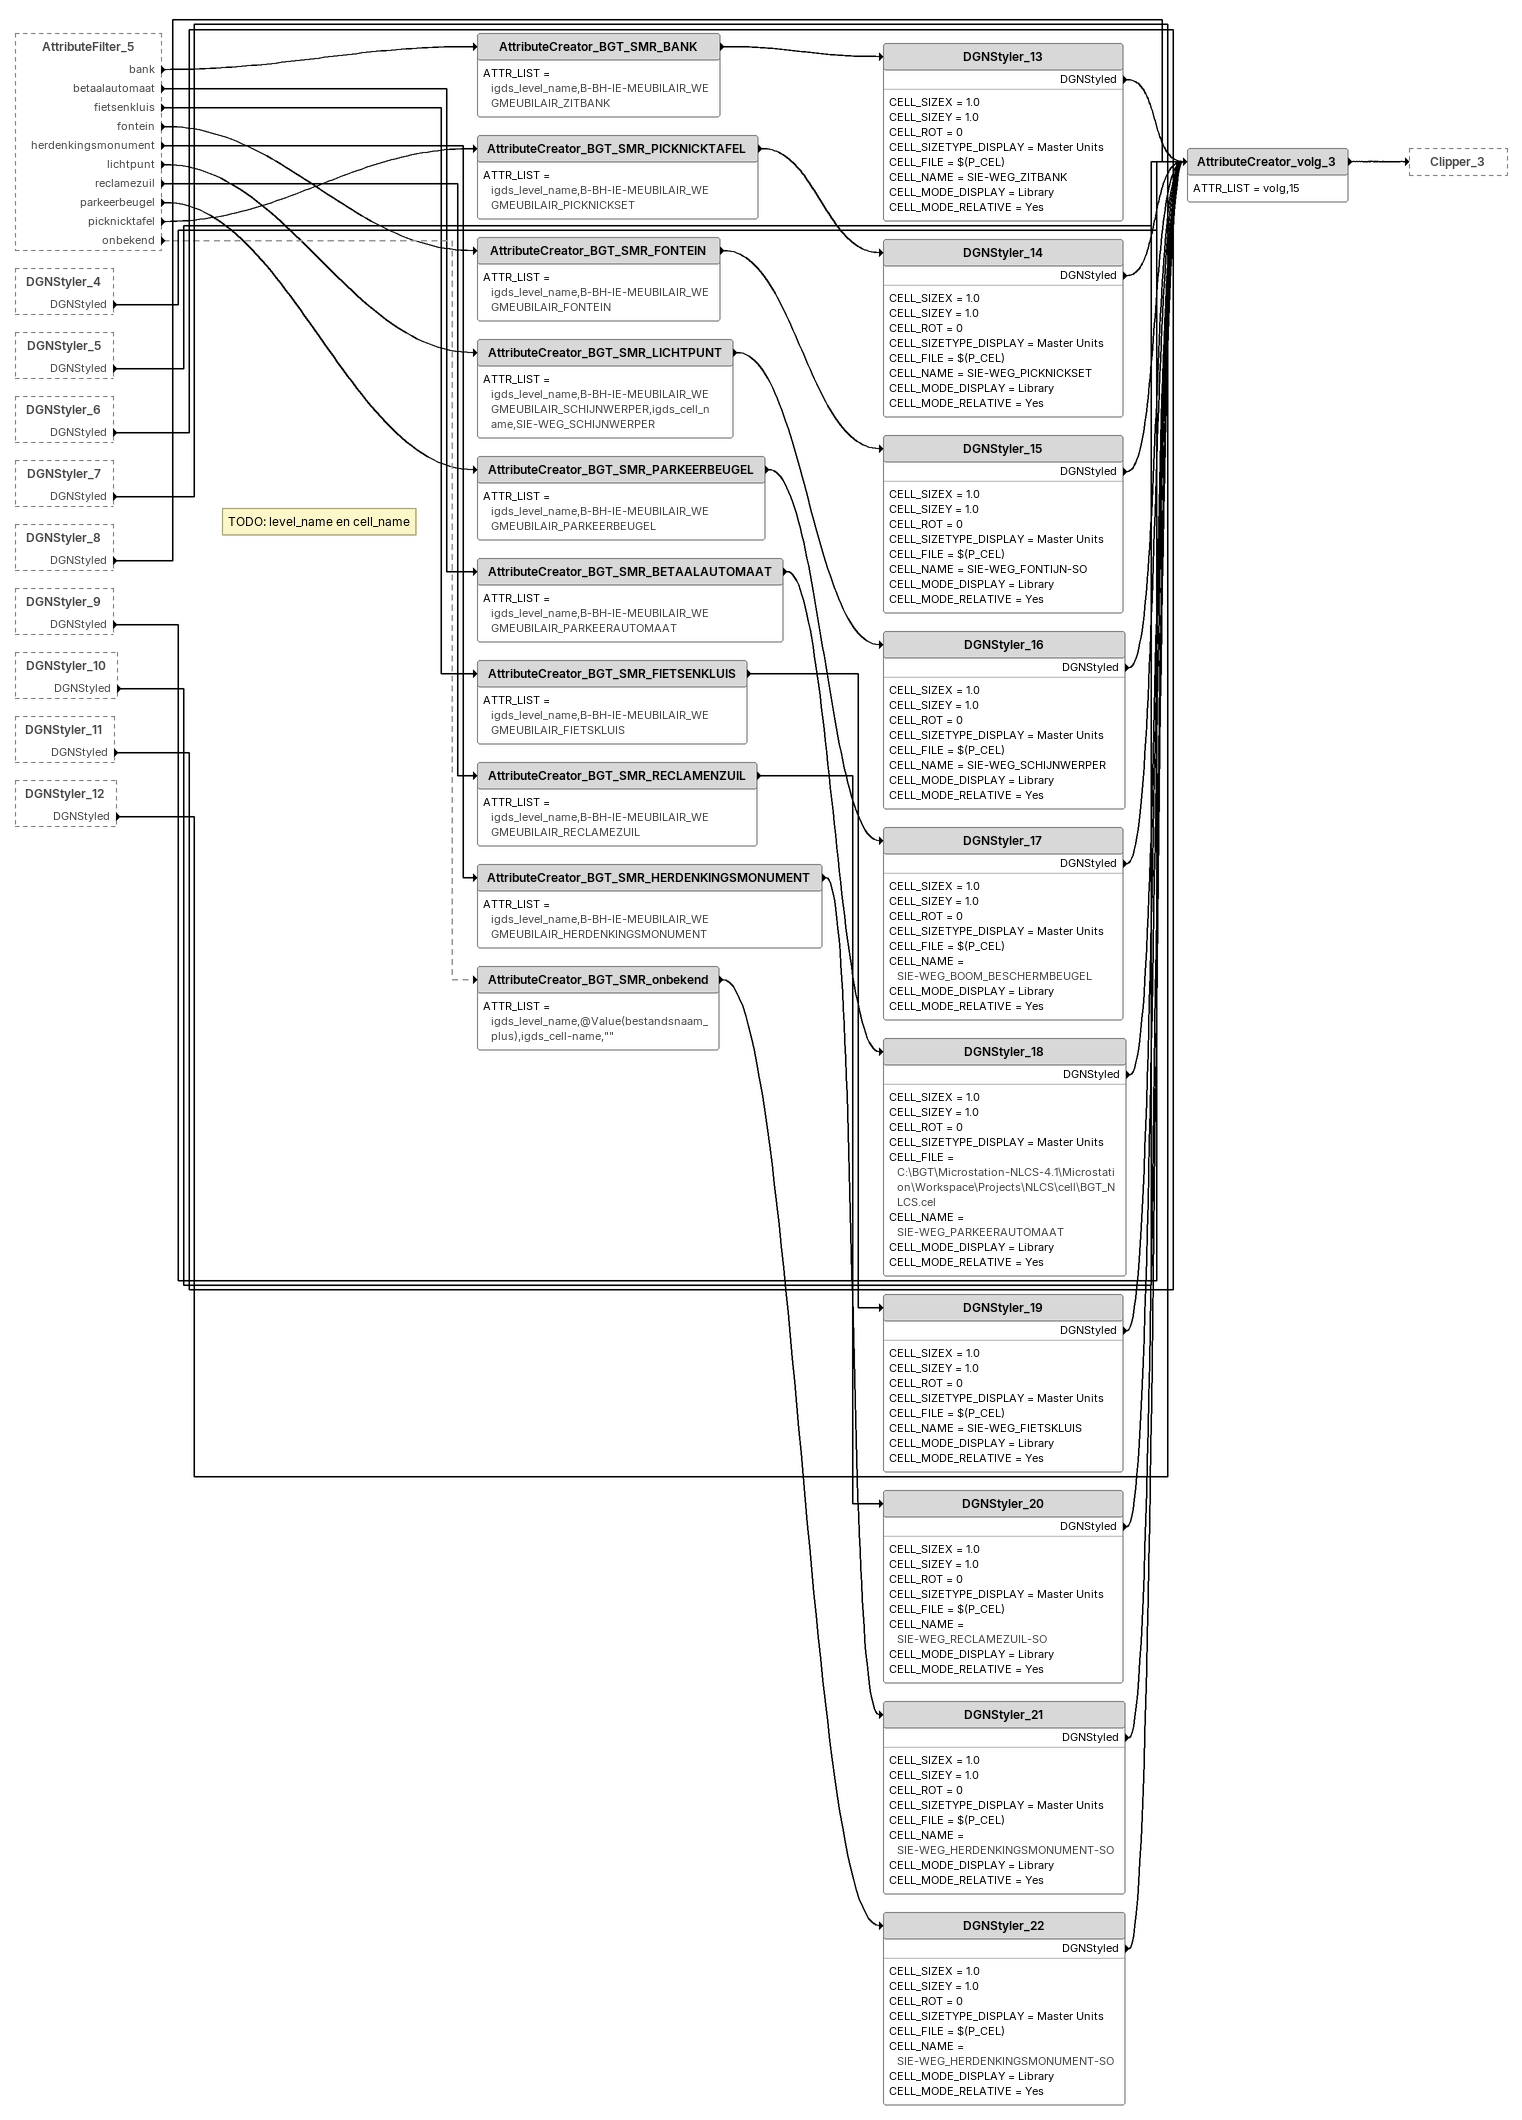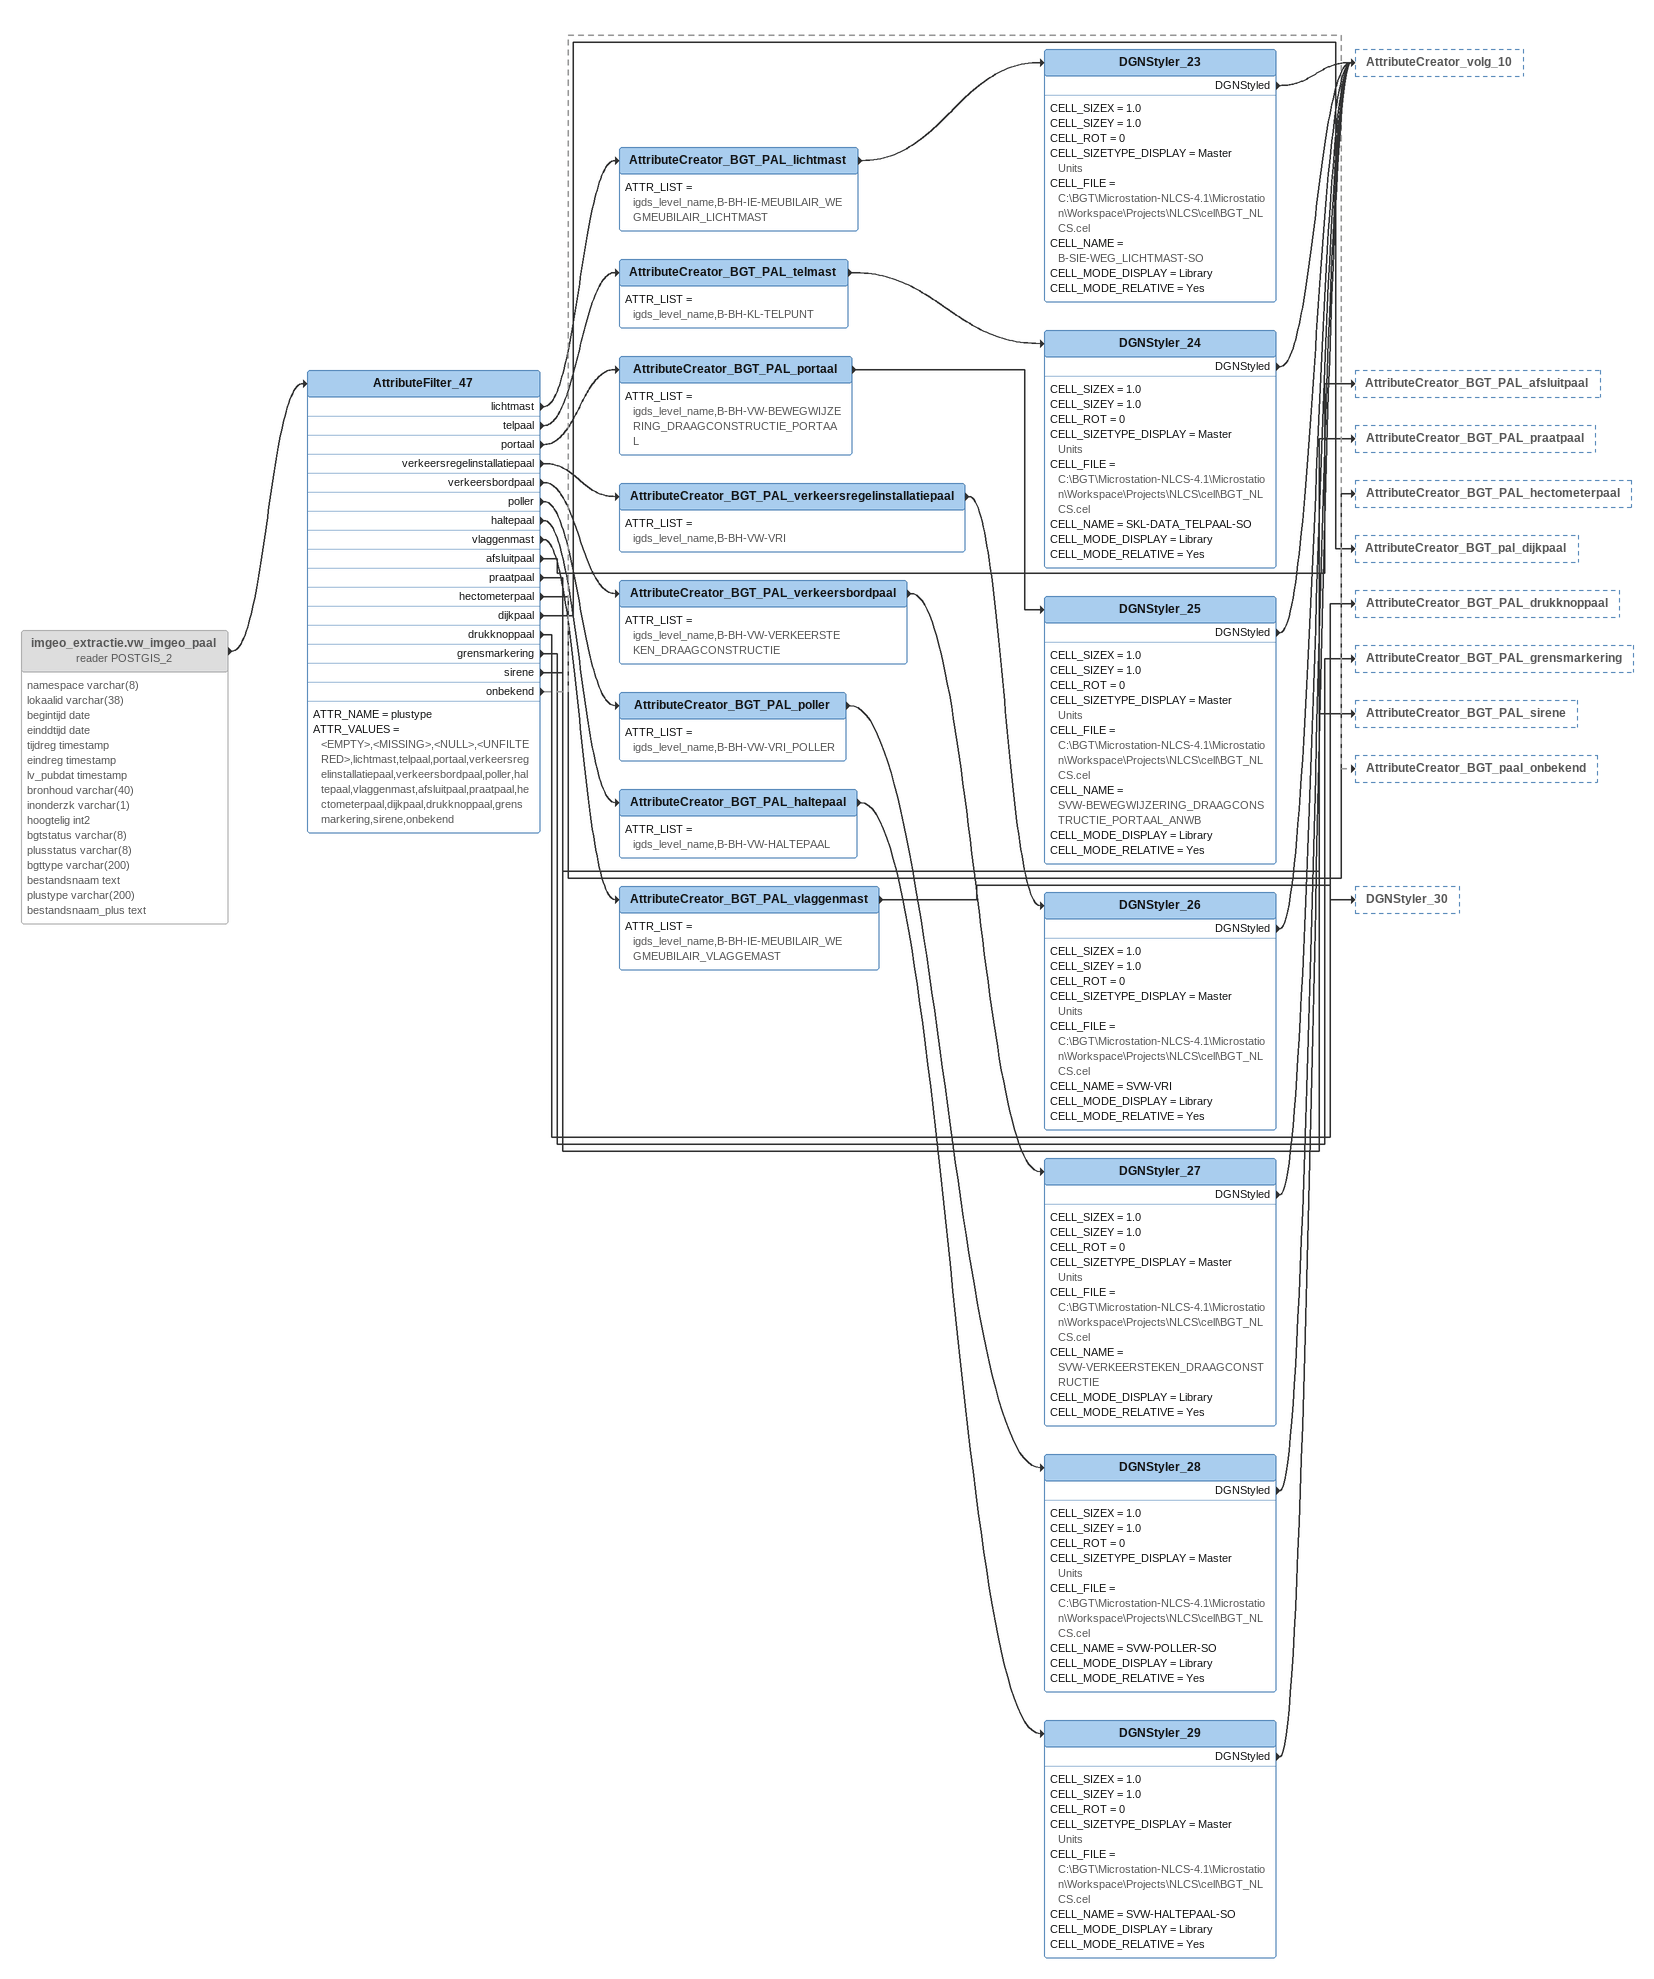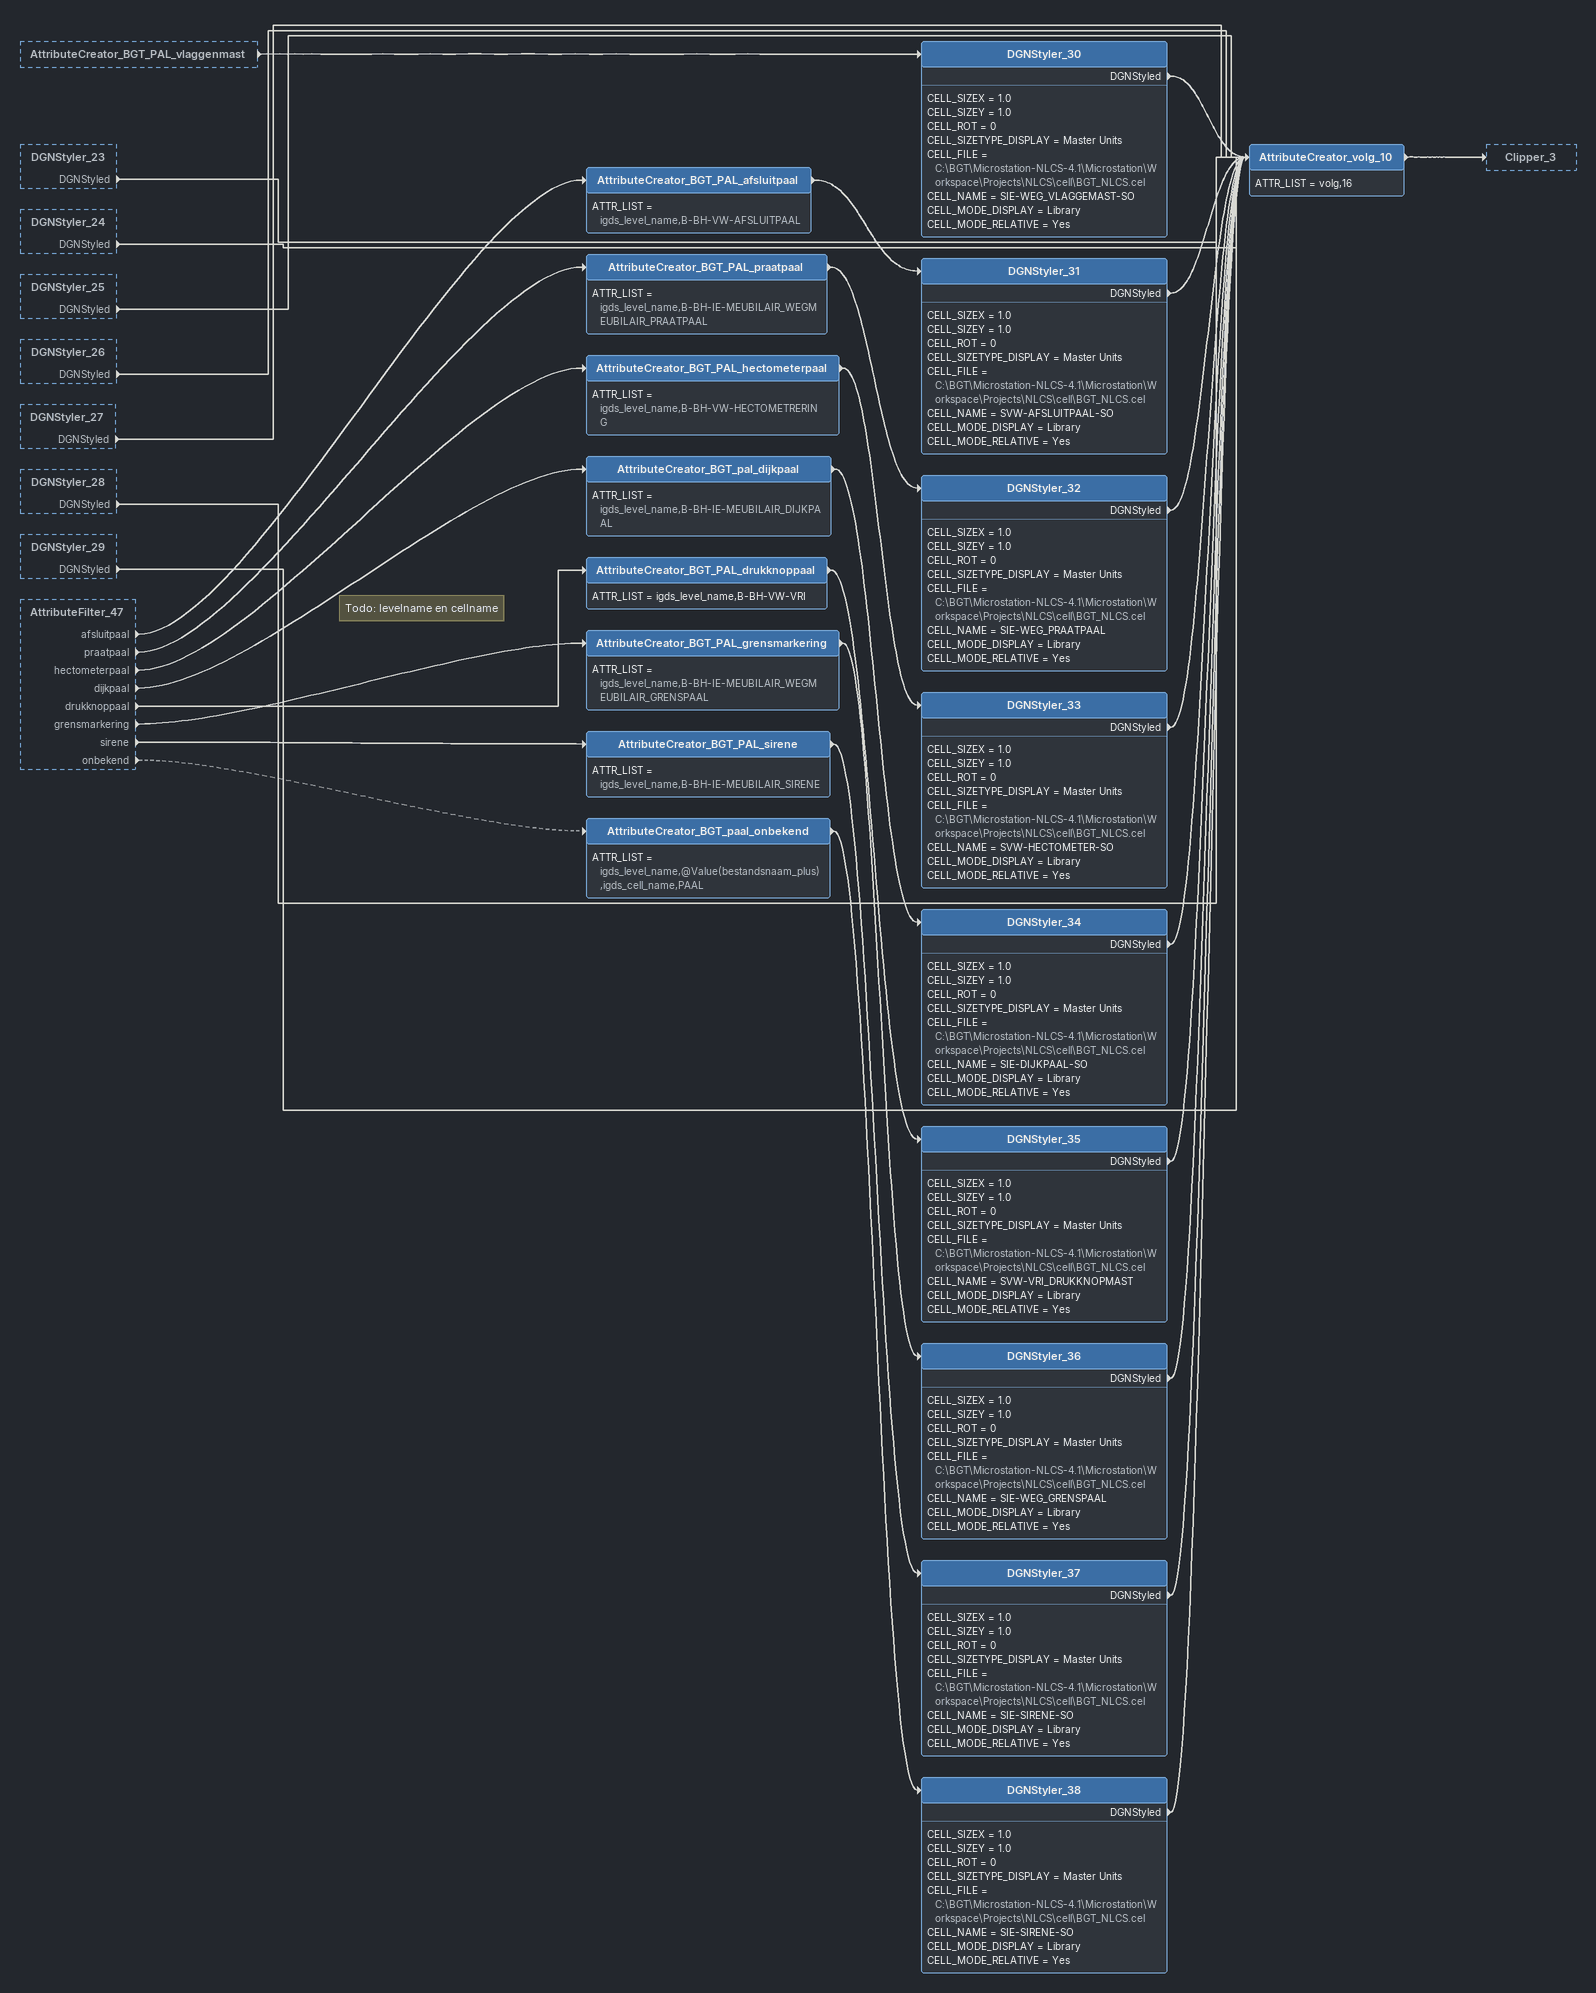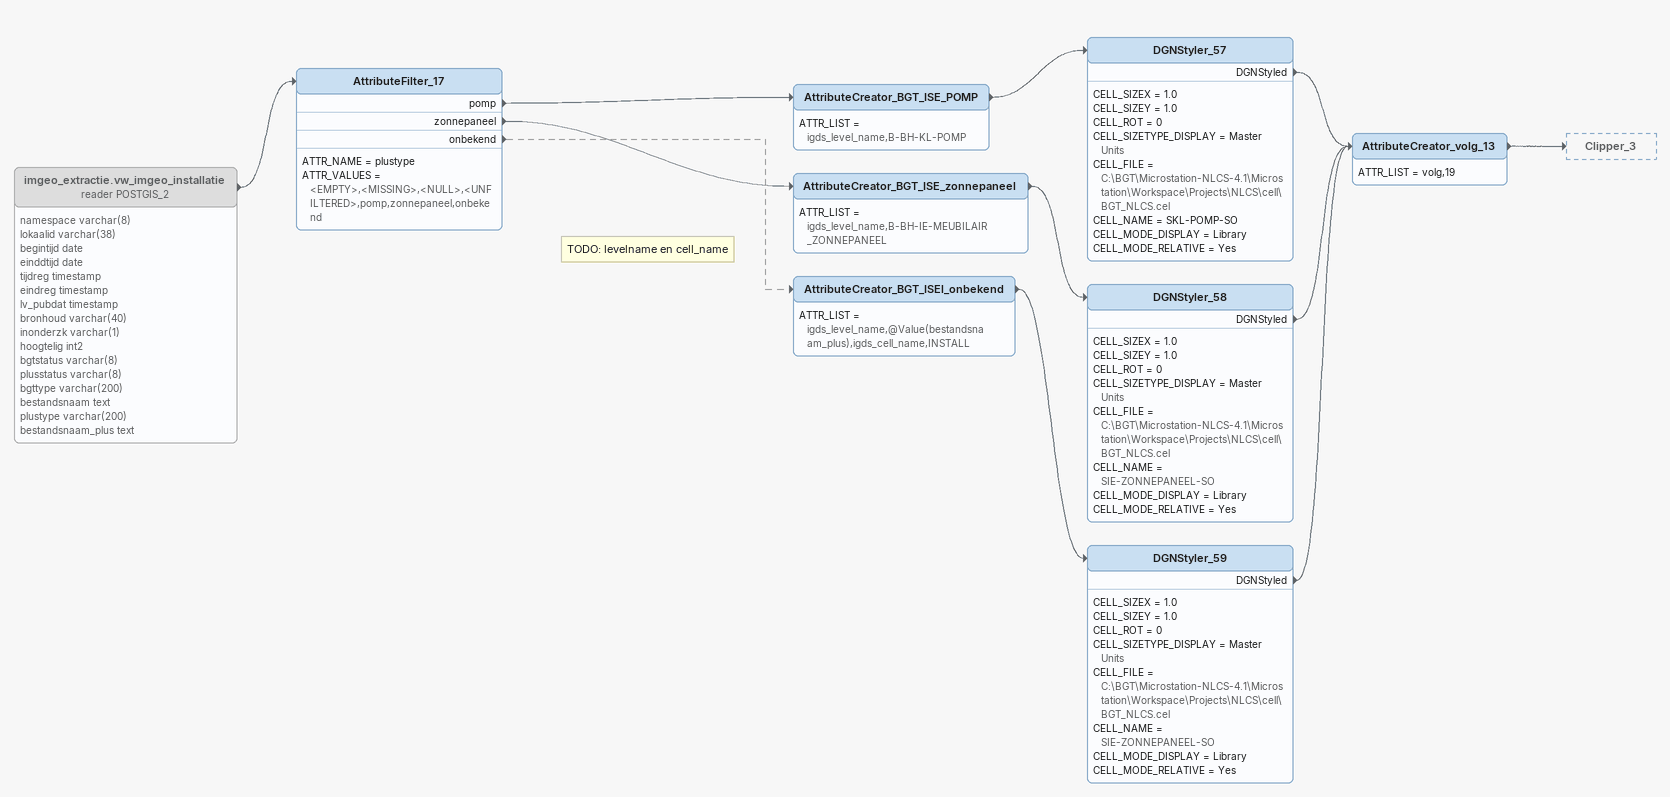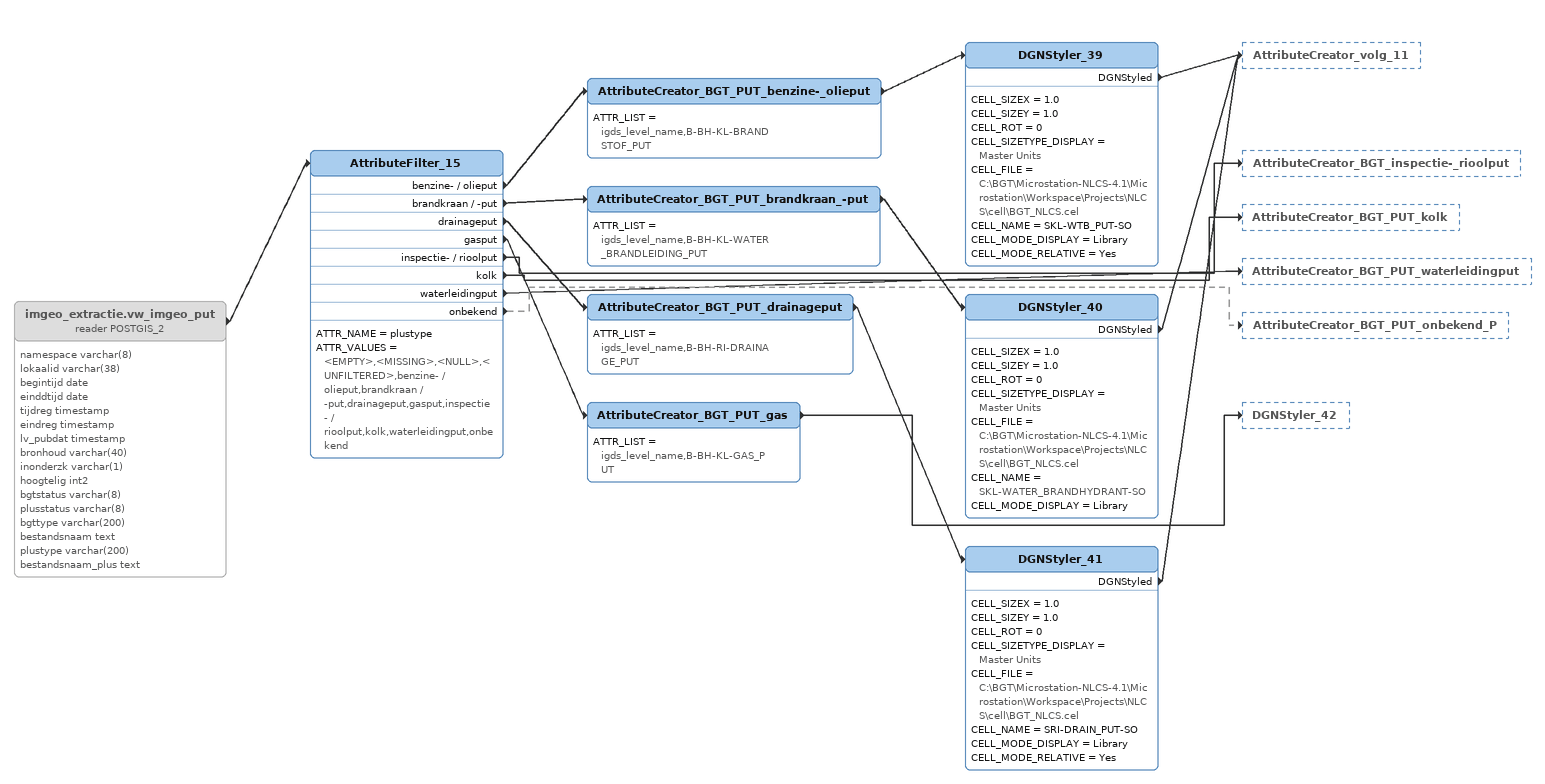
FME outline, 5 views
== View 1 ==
AttributeFilter_5 [outside]
    bank -> AttributeCreator_BGT_SMR_BANK
    betaalautomaat -> AttributeCreator_BGT_SMR_BETAALAUTOMAAT
    fietsenkluis -> AttributeCreator_BGT_SMR_FIETSENKLUIS
    fontein -> AttributeCreator_BGT_SMR_FONTEIN
    herdenkingsmonument -> AttributeCreator_BGT_SMR_HERDENKINGSMONUMENT
    lichtpunt -> AttributeCreator_BGT_SMR_LICHTPUNT
    reclamezuil -> AttributeCreator_BGT_SMR_RECLAMENZUIL
    parkeerbeugel -> AttributeCreator_BGT_SMR_PARKEERBEUGEL
    picknicktafel -> AttributeCreator_BGT_SMR_PICKNICKTAFEL
    onbekend -> AttributeCreator_BGT_SMR_onbekend [off]
DGNStyler_4 [outside]
    DGNStyled -> AttributeCreator_volg_3
DGNStyler_5 [outside]
    DGNStyled -> AttributeCreator_volg_3
DGNStyler_6 [outside]
    DGNStyled -> AttributeCreator_volg_3
DGNStyler_7 [outside]
    DGNStyled -> AttributeCreator_volg_3
DGNStyler_8 [outside]
    DGNStyled -> AttributeCreator_volg_3
DGNStyler_9 [outside]
    DGNStyled -> AttributeCreator_volg_3
DGNStyler_10 [outside]
    DGNStyled -> AttributeCreator_volg_3
DGNStyler_11 [outside]
    DGNStyled -> AttributeCreator_volg_3
DGNStyler_12 [outside]
    DGNStyled -> AttributeCreator_volg_3
AttributeCreator_BGT_SMR_BANK
    ATTR_LIST = igds_level_name,B-BH-IE-MEUBILAIR_WEGMEUBILAIR_ZITBANK
    -> DGNStyler_13
DGNStyler_13
    CELL_SIZEX = 1.0
    CELL_SIZEY = 1.0
    CELL_ROT = 0
    CELL_SIZETYPE_DISPLAY = Master Units
    CELL_FILE = $(P_CEL)
    CELL_NAME = SIE-WEG_ZITBANK
    CELL_MODE_DISPLAY = Library
    CELL_MODE_RELATIVE = Yes
    DGNStyled -> AttributeCreator_volg_3
AttributeCreator_BGT_SMR_PICKNICKTAFEL
    ATTR_LIST = igds_level_name,B-BH-IE-MEUBILAIR_WEGMEUBILAIR_PICKNICKSET
    -> DGNStyler_14
DGNStyler_14
    CELL_SIZEX = 1.0
    CELL_SIZEY = 1.0
    CELL_ROT = 0
    CELL_SIZETYPE_DISPLAY = Master Units
    CELL_FILE = $(P_CEL)
    CELL_NAME = SIE-WEG_PICKNICKSET
    CELL_MODE_DISPLAY = Library
    CELL_MODE_RELATIVE = Yes
    DGNStyled -> AttributeCreator_volg_3
AttributeCreator_BGT_SMR_FONTEIN
    ATTR_LIST = igds_level_name,B-BH-IE-MEUBILAIR_WEGMEUBILAIR_FONTEIN
    -> DGNStyler_15
DGNStyler_15
    CELL_SIZEX = 1.0
    CELL_SIZEY = 1.0
    CELL_ROT = 0
    CELL_SIZETYPE_DISPLAY = Master Units
    CELL_FILE = $(P_CEL)
    CELL_NAME = SIE-WEG_FONTIJN-SO
    CELL_MODE_DISPLAY = Library
    CELL_MODE_RELATIVE = Yes
    DGNStyled -> AttributeCreator_volg_3
AttributeCreator_BGT_SMR_LICHTPUNT
    ATTR_LIST = igds_level_name,B-BH-IE-MEUBILAIR_WEGMEUBILAIR_SCHIJNWERPER,igds_cell_name,SIE-WEG_SCHIJNWERPER
    -> DGNStyler_16
DGNStyler_16
    CELL_SIZEX = 1.0
    CELL_SIZEY = 1.0
    CELL_ROT = 0
    CELL_SIZETYPE_DISPLAY = Master Units
    CELL_FILE = $(P_CEL)
    CELL_NAME = SIE-WEG_SCHIJNWERPER
    CELL_MODE_DISPLAY = Library
    CELL_MODE_RELATIVE = Yes
    DGNStyled -> AttributeCreator_volg_3
AttributeCreator_BGT_SMR_PARKEERBEUGEL
    ATTR_LIST = igds_level_name,B-BH-IE-MEUBILAIR_WEGMEUBILAIR_PARKEERBEUGEL
    -> DGNStyler_17
DGNStyler_17
    CELL_SIZEX = 1.0
    CELL_SIZEY = 1.0
    CELL_ROT = 0
    CELL_SIZETYPE_DISPLAY = Master Units
    CELL_FILE = $(P_CEL)
    CELL_NAME = SIE-WEG_BOOM_BESCHERMBEUGEL
    CELL_MODE_DISPLAY = Library
    CELL_MODE_RELATIVE = Yes
    DGNStyled -> AttributeCreator_volg_3
AttributeCreator_BGT_SMR_BETAALAUTOMAAT
    ATTR_LIST = igds_level_name,B-BH-IE-MEUBILAIR_WEGMEUBILAIR_PARKEERAUTOMAAT
    -> DGNStyler_18
DGNStyler_18
    CELL_SIZEX = 1.0
    CELL_SIZEY = 1.0
    CELL_ROT = 0
    CELL_SIZETYPE_DISPLAY = Master Units
    CELL_FILE = C:\BGT\Microstation-NLCS-4.1\Microstation\Workspace\Projects\NLCS\cell\BGT_NLCS.cel
    CELL_NAME = SIE-WEG_PARKEERAUTOMAAT
    CELL_MODE_DISPLAY = Library
    CELL_MODE_RELATIVE = Yes
    DGNStyled -> AttributeCreator_volg_3
AttributeCreator_BGT_SMR_FIETSENKLUIS
    ATTR_LIST = igds_level_name,B-BH-IE-MEUBILAIR_WEGMEUBILAIR_FIETSKLUIS
    -> DGNStyler_19
DGNStyler_19
    CELL_SIZEX = 1.0
    CELL_SIZEY = 1.0
    CELL_ROT = 0
    CELL_SIZETYPE_DISPLAY = Master Units
    CELL_FILE = $(P_CEL)
    CELL_NAME = SIE-WEG_FIETSKLUIS
    CELL_MODE_DISPLAY = Library
    CELL_MODE_RELATIVE = Yes
    DGNStyled -> AttributeCreator_volg_3
AttributeCreator_BGT_SMR_RECLAMENZUIL
    ATTR_LIST = igds_level_name,B-BH-IE-MEUBILAIR_WEGMEUBILAIR_RECLAMEZUIL
    -> DGNStyler_20
DGNStyler_20
    CELL_SIZEX = 1.0
    CELL_SIZEY = 1.0
    CELL_ROT = 0
    CELL_SIZETYPE_DISPLAY = Master Units
    CELL_FILE = $(P_CEL)
    CELL_NAME = SIE-WEG_RECLAMEZUIL-SO
    CELL_MODE_DISPLAY = Library
    CELL_MODE_RELATIVE = Yes
    DGNStyled -> AttributeCreator_volg_3
AttributeCreator_BGT_SMR_HERDENKINGSMONUMENT
    ATTR_LIST = igds_level_name,B-BH-IE-MEUBILAIR_WEGMEUBILAIR_HERDENKINGSMONUMENT
    -> DGNStyler_21
DGNStyler_21
    CELL_SIZEX = 1.0
    CELL_SIZEY = 1.0
    CELL_ROT = 0
    CELL_SIZETYPE_DISPLAY = Master Units
    CELL_FILE = $(P_CEL)
    CELL_NAME = SIE-WEG_HERDENKINGSMONUMENT-SO
    CELL_MODE_DISPLAY = Library
    CELL_MODE_RELATIVE = Yes
    DGNStyled -> AttributeCreator_volg_3
Note: TODO: level_name en cell_name
AttributeCreator_BGT_SMR_onbekend
    ATTR_LIST = igds_level_name,@Value(bestandsnaam_plus),igds_cell-name,""
    -> DGNStyler_22
DGNStyler_22
    CELL_SIZEX = 1.0
    CELL_SIZEY = 1.0
    CELL_ROT = 0
    CELL_SIZETYPE_DISPLAY = Master Units
    CELL_FILE = $(P_CEL)
    CELL_NAME = SIE-WEG_HERDENKINGSMONUMENT-SO
    CELL_MODE_DISPLAY = Library
    CELL_MODE_RELATIVE = Yes
    DGNStyled -> AttributeCreator_volg_3
AttributeCreator_volg_3
    ATTR_LIST = volg,15
    -> Clipper_3

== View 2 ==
imgeo_extractie.vw_imgeo_paal (reader POSTGIS_2) [off]
    attributes: namespace varchar(8), lokaalid varchar(38), begintijd date, einddtijd date, tijdreg timestamp, eindreg timestamp, lv_pubdat timestamp, bronhoud varchar(40), inonderzk varchar(1), hoogtelig int2, bgtstatus varchar(8), plusstatus varchar(8), bgttype varchar(200), bestandsnaam text, plustype varchar(200), bestandsnaam_plus text
    -> AttributeFilter_47
AttributeFilter_47
    ATTR_NAME = plustype
    ATTR_VALUES = <EMPTY>,<MISSING>,<NULL>,<UNFILTERED>,lichtmast,telpaal,portaal,verkeersregelinstallatiepaal,verkeersbordpaal,poller,haltepaal,vlaggenmast,afsluitpaal,praatpaal,hectometerpaal,dijkpaal,drukknoppaal,grensmarkering,sirene,onbekend
    lichtmast -> AttributeCreator_BGT_PAL_lichtmast
    telpaal -> AttributeCreator_BGT_PAL_telmast
    portaal -> AttributeCreator_BGT_PAL_portaal
    verkeersregelinstallatiepaal -> AttributeCreator_BGT_PAL_verkeersregelinstallatiepaal
    verkeersbordpaal -> AttributeCreator_BGT_PAL_verkeersbordpaal
    poller -> AttributeCreator_BGT_PAL_poller
    haltepaal -> AttributeCreator_BGT_PAL_haltepaal
    vlaggenmast -> AttributeCreator_BGT_PAL_vlaggenmast
    afsluitpaal -> AttributeCreator_BGT_PAL_afsluitpaal
    praatpaal -> AttributeCreator_BGT_PAL_praatpaal
    hectometerpaal -> AttributeCreator_BGT_PAL_hectometerpaal
    dijkpaal -> AttributeCreator_BGT_pal_dijkpaal
    drukknoppaal -> AttributeCreator_BGT_PAL_drukknoppaal
    grensmarkering -> AttributeCreator_BGT_PAL_grensmarkering
    sirene -> AttributeCreator_BGT_PAL_sirene
    onbekend -> AttributeCreator_BGT_paal_onbekend [off]
AttributeCreator_BGT_PAL_lichtmast
    ATTR_LIST = igds_level_name,B-BH-IE-MEUBILAIR_WEGMEUBILAIR_LICHTMAST
    -> DGNStyler_23
DGNStyler_23
    CELL_SIZEX = 1.0
    CELL_SIZEY = 1.0
    CELL_ROT = 0
    CELL_SIZETYPE_DISPLAY = Master Units
    CELL_FILE = C:\BGT\Microstation-NLCS-4.1\Microstation\Workspace\Projects\NLCS\cell\BGT_NLCS.cel
    CELL_NAME = B-SIE-WEG_LICHTMAST-SO
    CELL_MODE_DISPLAY = Library
    CELL_MODE_RELATIVE = Yes
    DGNStyled -> AttributeCreator_volg_10
AttributeCreator_BGT_PAL_telmast
    ATTR_LIST = igds_level_name,B-BH-KL-TELPUNT
    -> DGNStyler_24
DGNStyler_24
    CELL_SIZEX = 1.0
    CELL_SIZEY = 1.0
    CELL_ROT = 0
    CELL_SIZETYPE_DISPLAY = Master Units
    CELL_FILE = C:\BGT\Microstation-NLCS-4.1\Microstation\Workspace\Projects\NLCS\cell\BGT_NLCS.cel
    CELL_NAME = SKL-DATA_TELPAAL-SO
    CELL_MODE_DISPLAY = Library
    CELL_MODE_RELATIVE = Yes
    DGNStyled -> AttributeCreator_volg_10
AttributeCreator_BGT_PAL_portaal
    ATTR_LIST = igds_level_name,B-BH-VW-BEWEGWIJZERING_DRAAGCONSTRUCTIE_PORTAAL
    -> DGNStyler_25
DGNStyler_25
    CELL_SIZEX = 1.0
    CELL_SIZEY = 1.0
    CELL_ROT = 0
    CELL_SIZETYPE_DISPLAY = Master Units
    CELL_FILE = C:\BGT\Microstation-NLCS-4.1\Microstation\Workspace\Projects\NLCS\cell\BGT_NLCS.cel
    CELL_NAME = SVW-BEWEGWIJZERING_DRAAGCONSTRUCTIE_PORTAAL_ANWB
    CELL_MODE_DISPLAY = Library
    CELL_MODE_RELATIVE = Yes
    DGNStyled -> AttributeCreator_volg_10
AttributeCreator_BGT_PAL_verkeersregelinstallatiepaal
    ATTR_LIST = igds_level_name,B-BH-VW-VRI
    -> DGNStyler_26
DGNStyler_26
    CELL_SIZEX = 1.0
    CELL_SIZEY = 1.0
    CELL_ROT = 0
    CELL_SIZETYPE_DISPLAY = Master Units
    CELL_FILE = C:\BGT\Microstation-NLCS-4.1\Microstation\Workspace\Projects\NLCS\cell\BGT_NLCS.cel
    CELL_NAME = SVW-VRI
    CELL_MODE_DISPLAY = Library
    CELL_MODE_RELATIVE = Yes
    DGNStyled -> AttributeCreator_volg_10
AttributeCreator_BGT_PAL_verkeersbordpaal
    ATTR_LIST = igds_level_name,B-BH-VW-VERKEERSTEKEN_DRAAGCONSTRUCTIE
    -> DGNStyler_27
DGNStyler_27
    CELL_SIZEX = 1.0
    CELL_SIZEY = 1.0
    CELL_ROT = 0
    CELL_SIZETYPE_DISPLAY = Master Units
    CELL_FILE = C:\BGT\Microstation-NLCS-4.1\Microstation\Workspace\Projects\NLCS\cell\BGT_NLCS.cel
    CELL_NAME = SVW-VERKEERSTEKEN_DRAAGCONSTRUCTIE
    CELL_MODE_DISPLAY = Library
    CELL_MODE_RELATIVE = Yes
    DGNStyled -> AttributeCreator_volg_10
AttributeCreator_BGT_PAL_poller
    ATTR_LIST = igds_level_name,B-BH-VW-VRI_POLLER
    -> DGNStyler_28
DGNStyler_28
    CELL_SIZEX = 1.0
    CELL_SIZEY = 1.0
    CELL_ROT = 0
    CELL_SIZETYPE_DISPLAY = Master Units
    CELL_FILE = C:\BGT\Microstation-NLCS-4.1\Microstation\Workspace\Projects\NLCS\cell\BGT_NLCS.cel
    CELL_NAME = SVW-POLLER-SO
    CELL_MODE_DISPLAY = Library
    CELL_MODE_RELATIVE = Yes
    DGNStyled -> AttributeCreator_volg_10
AttributeCreator_BGT_PAL_haltepaal
    ATTR_LIST = igds_level_name,B-BH-VW-HALTEPAAL
    -> DGNStyler_29
DGNStyler_29
    CELL_SIZEX = 1.0
    CELL_SIZEY = 1.0
    CELL_ROT = 0
    CELL_SIZETYPE_DISPLAY = Master Units
    CELL_FILE = C:\BGT\Microstation-NLCS-4.1\Microstation\Workspace\Projects\NLCS\cell\BGT_NLCS.cel
    CELL_NAME = SVW-HALTEPAAL-SO
    CELL_MODE_DISPLAY = Library
    CELL_MODE_RELATIVE = Yes
    DGNStyled -> AttributeCreator_volg_10
AttributeCreator_BGT_PAL_vlaggenmast
    ATTR_LIST = igds_level_name,B-BH-IE-MEUBILAIR_WEGMEUBILAIR_VLAGGEMAST
    -> DGNStyler_30

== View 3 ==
AttributeCreator_BGT_PAL_vlaggenmast [outside]
    -> DGNStyler_30
DGNStyler_23 [outside]
    DGNStyled -> AttributeCreator_volg_10
DGNStyler_24 [outside]
    DGNStyled -> AttributeCreator_volg_10
DGNStyler_25 [outside]
    DGNStyled -> AttributeCreator_volg_10
DGNStyler_26 [outside]
    DGNStyled -> AttributeCreator_volg_10
DGNStyler_27 [outside]
    DGNStyled -> AttributeCreator_volg_10
DGNStyler_28 [outside]
    DGNStyled -> AttributeCreator_volg_10
DGNStyler_29 [outside]
    DGNStyled -> AttributeCreator_volg_10
AttributeFilter_47 [outside]
    afsluitpaal -> AttributeCreator_BGT_PAL_afsluitpaal
    praatpaal -> AttributeCreator_BGT_PAL_praatpaal
    hectometerpaal -> AttributeCreator_BGT_PAL_hectometerpaal
    dijkpaal -> AttributeCreator_BGT_pal_dijkpaal
    drukknoppaal -> AttributeCreator_BGT_PAL_drukknoppaal
    grensmarkering -> AttributeCreator_BGT_PAL_grensmarkering
    sirene -> AttributeCreator_BGT_PAL_sirene
    onbekend -> AttributeCreator_BGT_paal_onbekend [off]
DGNStyler_30
    CELL_SIZEX = 1.0
    CELL_SIZEY = 1.0
    CELL_ROT = 0
    CELL_SIZETYPE_DISPLAY = Master Units
    CELL_FILE = C:\BGT\Microstation-NLCS-4.1\Microstation\Workspace\Projects\NLCS\cell\BGT_NLCS.cel
    CELL_NAME = SIE-WEG_VLAGGEMAST-SO
    CELL_MODE_DISPLAY = Library
    CELL_MODE_RELATIVE = Yes
    DGNStyled -> AttributeCreator_volg_10
AttributeCreator_BGT_PAL_afsluitpaal
    ATTR_LIST = igds_level_name,B-BH-VW-AFSLUITPAAL
    -> DGNStyler_31
DGNStyler_31
    CELL_SIZEX = 1.0
    CELL_SIZEY = 1.0
    CELL_ROT = 0
    CELL_SIZETYPE_DISPLAY = Master Units
    CELL_FILE = C:\BGT\Microstation-NLCS-4.1\Microstation\Workspace\Projects\NLCS\cell\BGT_NLCS.cel
    CELL_NAME = SVW-AFSLUITPAAL-SO
    CELL_MODE_DISPLAY = Library
    CELL_MODE_RELATIVE = Yes
    DGNStyled -> AttributeCreator_volg_10
AttributeCreator_BGT_PAL_praatpaal
    ATTR_LIST = igds_level_name,B-BH-IE-MEUBILAIR_WEGMEUBILAIR_PRAATPAAL
    -> DGNStyler_32
DGNStyler_32
    CELL_SIZEX = 1.0
    CELL_SIZEY = 1.0
    CELL_ROT = 0
    CELL_SIZETYPE_DISPLAY = Master Units
    CELL_FILE = C:\BGT\Microstation-NLCS-4.1\Microstation\Workspace\Projects\NLCS\cell\BGT_NLCS.cel
    CELL_NAME = SIE-WEG_PRAATPAAL
    CELL_MODE_DISPLAY = Library
    CELL_MODE_RELATIVE = Yes
    DGNStyled -> AttributeCreator_volg_10
AttributeCreator_BGT_PAL_hectometerpaal
    ATTR_LIST = igds_level_name,B-BH-VW-HECTOMETRERING
    -> DGNStyler_33
DGNStyler_33
    CELL_SIZEX = 1.0
    CELL_SIZEY = 1.0
    CELL_ROT = 0
    CELL_SIZETYPE_DISPLAY = Master Units
    CELL_FILE = C:\BGT\Microstation-NLCS-4.1\Microstation\Workspace\Projects\NLCS\cell\BGT_NLCS.cel
    CELL_NAME = SVW-HECTOMETER-SO
    CELL_MODE_DISPLAY = Library
    CELL_MODE_RELATIVE = Yes
    DGNStyled -> AttributeCreator_volg_10
AttributeCreator_BGT_pal_dijkpaal
    ATTR_LIST = igds_level_name,B-BH-IE-MEUBILAIR_DIJKPAAL
    -> DGNStyler_34
DGNStyler_34
    CELL_SIZEX = 1.0
    CELL_SIZEY = 1.0
    CELL_ROT = 0
    CELL_SIZETYPE_DISPLAY = Master Units
    CELL_FILE = C:\BGT\Microstation-NLCS-4.1\Microstation\Workspace\Projects\NLCS\cell\BGT_NLCS.cel
    CELL_NAME = SIE-DIJKPAAL-SO
    CELL_MODE_DISPLAY = Library
    CELL_MODE_RELATIVE = Yes
    DGNStyled -> AttributeCreator_volg_10
AttributeCreator_BGT_PAL_drukknoppaal
    ATTR_LIST = igds_level_name,B-BH-VW-VRI
    -> DGNStyler_35
DGNStyler_35
    CELL_SIZEX = 1.0
    CELL_SIZEY = 1.0
    CELL_ROT = 0
    CELL_SIZETYPE_DISPLAY = Master Units
    CELL_FILE = C:\BGT\Microstation-NLCS-4.1\Microstation\Workspace\Projects\NLCS\cell\BGT_NLCS.cel
    CELL_NAME = SVW-VRI_DRUKKNOPMAST
    CELL_MODE_DISPLAY = Library
    CELL_MODE_RELATIVE = Yes
    DGNStyled -> AttributeCreator_volg_10
AttributeCreator_BGT_PAL_grensmarkering
    ATTR_LIST = igds_level_name,B-BH-IE-MEUBILAIR_WEGMEUBILAIR_GRENSPAAL
    -> DGNStyler_36
DGNStyler_36
    CELL_SIZEX = 1.0
    CELL_SIZEY = 1.0
    CELL_ROT = 0
    CELL_SIZETYPE_DISPLAY = Master Units
    CELL_FILE = C:\BGT\Microstation-NLCS-4.1\Microstation\Workspace\Projects\NLCS\cell\BGT_NLCS.cel
    CELL_NAME = SIE-WEG_GRENSPAAL
    CELL_MODE_DISPLAY = Library
    CELL_MODE_RELATIVE = Yes
    DGNStyled -> AttributeCreator_volg_10
AttributeCreator_BGT_PAL_sirene
    ATTR_LIST = igds_level_name,B-BH-IE-MEUBILAIR_SIRENE
    -> DGNStyler_37
DGNStyler_37
    CELL_SIZEX = 1.0
    CELL_SIZEY = 1.0
    CELL_ROT = 0
    CELL_SIZETYPE_DISPLAY = Master Units
    CELL_FILE = C:\BGT\Microstation-NLCS-4.1\Microstation\Workspace\Projects\NLCS\cell\BGT_NLCS.cel
    CELL_NAME = SIE-SIRENE-SO
    CELL_MODE_DISPLAY = Library
    CELL_MODE_RELATIVE = Yes
    DGNStyled -> AttributeCreator_volg_10
Note: Todo: levelname en cellname
AttributeCreator_BGT_paal_onbekend
    ATTR_LIST = igds_level_name,@Value(bestandsnaam_plus),igds_cell_name,PAAL
    -> DGNStyler_38
DGNStyler_38
    CELL_SIZEX = 1.0
    CELL_SIZEY = 1.0
    CELL_ROT = 0
    CELL_SIZETYPE_DISPLAY = Master Units
    CELL_FILE = C:\BGT\Microstation-NLCS-4.1\Microstation\Workspace\Projects\NLCS\cell\BGT_NLCS.cel
    CELL_NAME = SIE-SIRENE-SO
    CELL_MODE_DISPLAY = Library
    CELL_MODE_RELATIVE = Yes
    DGNStyled -> AttributeCreator_volg_10
AttributeCreator_volg_10
    ATTR_LIST = volg,16
    -> Clipper_3

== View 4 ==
imgeo_extractie.vw_imgeo_installatie (reader POSTGIS_2) [off]
    attributes: namespace varchar(8), lokaalid varchar(38), begintijd date, einddtijd date, tijdreg timestamp, eindreg timestamp, lv_pubdat timestamp, bronhoud varchar(40), inonderzk varchar(1), hoogtelig int2, bgtstatus varchar(8), plusstatus varchar(8), bgttype varchar(200), bestandsnaam text, plustype varchar(200), bestandsnaam_plus text
    -> AttributeFilter_17
AttributeFilter_17
    ATTR_NAME = plustype
    ATTR_VALUES = <EMPTY>,<MISSING>,<NULL>,<UNFILTERED>,pomp,zonnepaneel,onbekend
    pomp -> AttributeCreator_BGT_ISE_POMP
    zonnepaneel -> AttributeCreator_BGT_ISE_zonnepaneel
    onbekend -> AttributeCreator_BGT_ISEl_onbekend [off]
AttributeCreator_BGT_ISE_POMP
    ATTR_LIST = igds_level_name,B-BH-KL-POMP
    -> DGNStyler_57
DGNStyler_57
    CELL_SIZEX = 1.0
    CELL_SIZEY = 1.0
    CELL_ROT = 0
    CELL_SIZETYPE_DISPLAY = Master Units
    CELL_FILE = C:\BGT\Microstation-NLCS-4.1\Microstation\Workspace\Projects\NLCS\cell\BGT_NLCS.cel
    CELL_NAME = SKL-POMP-SO
    CELL_MODE_DISPLAY = Library
    CELL_MODE_RELATIVE = Yes
    DGNStyled -> AttributeCreator_volg_13
AttributeCreator_BGT_ISE_zonnepaneel
    ATTR_LIST = igds_level_name,B-BH-IE-MEUBILAIR_ZONNEPANEEL
    -> DGNStyler_58
DGNStyler_58
    CELL_SIZEX = 1.0
    CELL_SIZEY = 1.0
    CELL_ROT = 0
    CELL_SIZETYPE_DISPLAY = Master Units
    CELL_FILE = C:\BGT\Microstation-NLCS-4.1\Microstation\Workspace\Projects\NLCS\cell\BGT_NLCS.cel
    CELL_NAME = SIE-ZONNEPANEEL-SO
    CELL_MODE_DISPLAY = Library
    CELL_MODE_RELATIVE = Yes
    DGNStyled -> AttributeCreator_volg_13
Note: TODO: levelname en cell_name
AttributeCreator_BGT_ISEl_onbekend
    ATTR_LIST = igds_level_name,@Value(bestandsnaam_plus),igds_cell_name,INSTALL
    -> DGNStyler_59
DGNStyler_59
    CELL_SIZEX = 1.0
    CELL_SIZEY = 1.0
    CELL_ROT = 0
    CELL_SIZETYPE_DISPLAY = Master Units
    CELL_FILE = C:\BGT\Microstation-NLCS-4.1\Microstation\Workspace\Projects\NLCS\cell\BGT_NLCS.cel
    CELL_NAME = SIE-ZONNEPANEEL-SO
    CELL_MODE_DISPLAY = Library
    CELL_MODE_RELATIVE = Yes
    DGNStyled -> AttributeCreator_volg_13
AttributeCreator_volg_13
    ATTR_LIST = volg,19
    -> Clipper_3

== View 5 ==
imgeo_extractie.vw_imgeo_put (reader POSTGIS_2) [off]
    attributes: namespace varchar(8), lokaalid varchar(38), begintijd date, einddtijd date, tijdreg timestamp, eindreg timestamp, lv_pubdat timestamp, bronhoud varchar(40), inonderzk varchar(1), hoogtelig int2, bgtstatus varchar(8), plusstatus varchar(8), bgttype varchar(200), bestandsnaam text, plustype varchar(200), bestandsnaam_plus text
    -> AttributeFilter_15
AttributeFilter_15
    ATTR_NAME = plustype
    ATTR_VALUES = <EMPTY>,<MISSING>,<NULL>,<UNFILTERED>,benzine- / olieput,brandkraan / -put,drainageput,gasput,inspectie- / rioolput,kolk,waterleidingput,onbekend
    benzine- / olieput -> AttributeCreator_BGT_PUT_benzine-_olieput
    brandkraan / -put -> AttributeCreator_BGT_PUT_brandkraan_-put
    drainageput -> AttributeCreator_BGT_PUT_drainageput
    gasput -> AttributeCreator_BGT_PUT_gas
    inspectie- / rioolput -> AttributeCreator_BGT_inspectie-_rioolput
    kolk -> AttributeCreator_BGT_PUT_kolk
    waterleidingput -> AttributeCreator_BGT_PUT_waterleidingput
    onbekend -> AttributeCreator_BGT_PUT_onbekend_P [off]
AttributeCreator_BGT_PUT_benzine-_olieput
    ATTR_LIST = igds_level_name,B-BH-KL-BRANDSTOF_PUT
    -> DGNStyler_39
DGNStyler_39
    CELL_SIZEX = 1.0
    CELL_SIZEY = 1.0
    CELL_ROT = 0
    CELL_SIZETYPE_DISPLAY = Master Units
    CELL_FILE = C:\BGT\Microstation-NLCS-4.1\Microstation\Workspace\Projects\NLCS\cell\BGT_NLCS.cel
    CELL_NAME = SKL-WTB_PUT-SO
    CELL_MODE_DISPLAY = Library
    CELL_MODE_RELATIVE = Yes
    DGNStyled -> AttributeCreator_volg_11
AttributeCreator_BGT_PUT_brandkraan_-put
    ATTR_LIST = igds_level_name,B-BH-KL-WATER_BRANDLEIDING_PUT
    -> DGNStyler_40
DGNStyler_40
    CELL_SIZEX = 1.0
    CELL_SIZEY = 1.0
    CELL_ROT = 0
    CELL_SIZETYPE_DISPLAY = Master Units
    CELL_FILE = C:\BGT\Microstation-NLCS-4.1\Microstation\Workspace\Projects\NLCS\cell\BGT_NLCS.cel
    CELL_NAME = SKL-WATER_BRANDHYDRANT-SO
    CELL_MODE_DISPLAY = Library
    DGNStyled -> AttributeCreator_volg_11
AttributeCreator_BGT_PUT_drainageput
    ATTR_LIST = igds_level_name,B-BH-RI-DRAINAGE_PUT
    -> DGNStyler_41
DGNStyler_41
    CELL_SIZEX = 1.0
    CELL_SIZEY = 1.0
    CELL_ROT = 0
    CELL_SIZETYPE_DISPLAY = Master Units
    CELL_FILE = C:\BGT\Microstation-NLCS-4.1\Microstation\Workspace\Projects\NLCS\cell\BGT_NLCS.cel
    CELL_NAME = SRI-DRAIN_PUT-SO
    CELL_MODE_DISPLAY = Library
    CELL_MODE_RELATIVE = Yes
    DGNStyled -> AttributeCreator_volg_11
AttributeCreator_BGT_PUT_gas
    ATTR_LIST = igds_level_name,B-BH-KL-GAS_PUT
    -> DGNStyler_42
